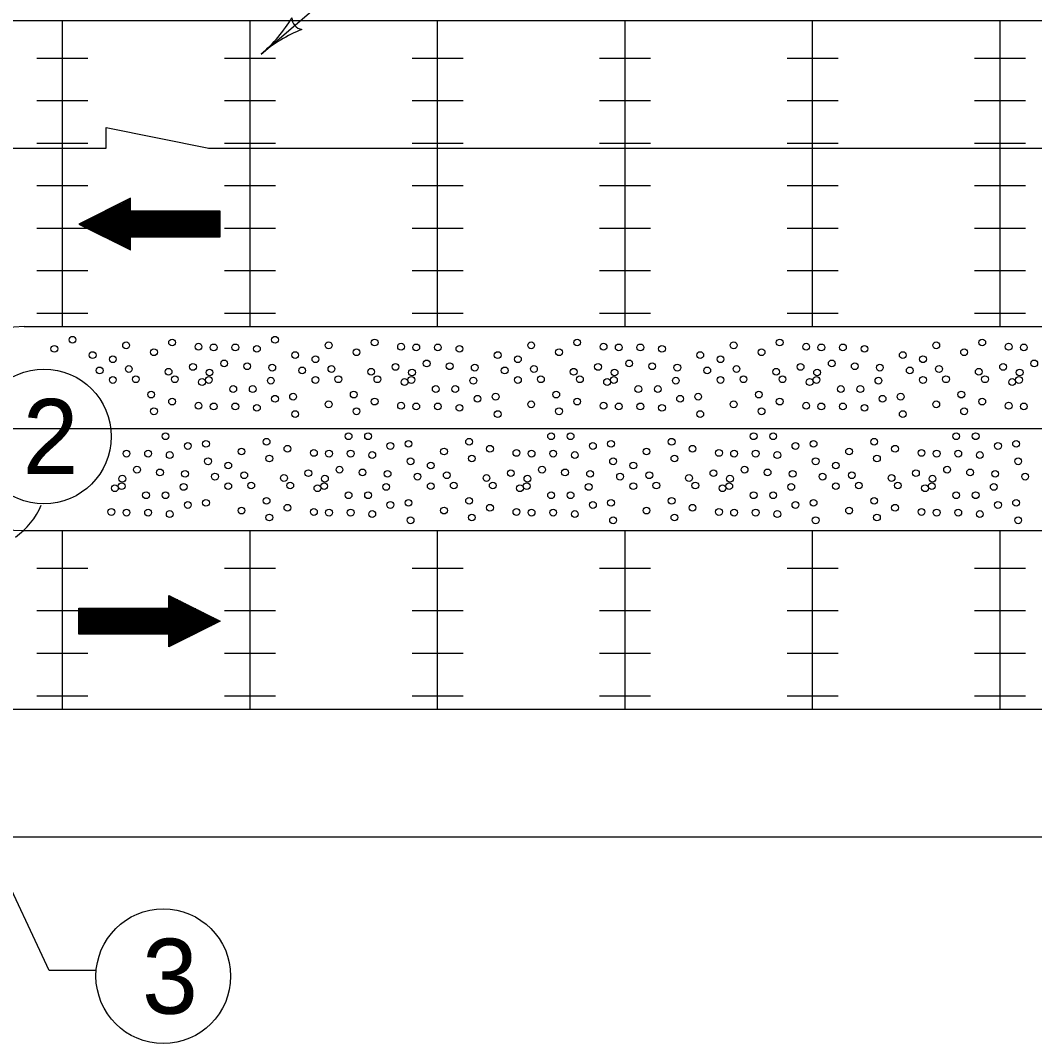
# Model space of a CAD drawing. Extents: x 1007 to 1035.5, y 1000.5 to 1021.5.
# Drawn here: x 1017.507 to 1020.211, y 1005.798 to 1008.526 of the extents above; entities that cross this region are included whole.
import ezdxf

# ---------------------------------------------------------------- set-up
doc = ezdxf.new("R2010")
doc.units = 0
doc.layers.add('Level 1', color=7, linetype='Continuous')
doc.layers.add('Level 2', color=7, linetype='Continuous')

msp = doc.modelspace()

# ---------------------------------------------------------------- linework, layer by layer
at = {"layer": 'Level 1'}
for p, q in [((1018.1488, 1008.4363), (1018.6013, 1008.8235)), ((1017.3467, 1008.5258), (1020.9828, 1008.5258)), ((1017.6189, 1007.7098), (1017.6189, 1008.5258)), ((1017.6189, 1007.7098), (1017.6189, 1008.5258)), ((1018.1189, 1007.7098), (1018.1189, 1008.5258)), ((1018.1189, 1007.7098), (1018.1189, 1008.5258)), ((1018.1189, 1007.7098), (1018.1189, 1008.5258)), ((1018.6189, 1007.7098), (1018.6189, 1008.5258)), ((1018.6189, 1007.7098), (1018.6189, 1008.5258)), ((1018.6189, 1007.7098), (1018.6189, 1008.5258)), ((1018.6189, 1007.7098), (1018.6189, 1008.5258)), ((1019.1189, 1007.7098), (1019.1189, 1008.5258)), ((1019.1189, 1007.7098), (1019.1189, 1008.5258)), ((1019.1189, 1007.7098), (1019.1189, 1008.5258)), ((1019.1189, 1007.7098), (1019.1189, 1008.5258)), ((1019.1189, 1007.7098), (1019.1189, 1008.5258)), ((1019.6189, 1007.7098), (1019.6189, 1008.5258)), ((1019.6189, 1007.7098), (1019.6189, 1008.5258)), ((1019.6189, 1007.7098), (1019.6189, 1008.5258)), ((1019.6189, 1007.7098), (1019.6189, 1008.5258)), ((1019.6189, 1007.7098), (1019.6189, 1008.5258)), ((1019.6189, 1007.7098), (1019.6189, 1008.5258)), ((1020.1189, 1007.7098), (1020.1189, 1008.5258)), ((1020.1189, 1007.7098), (1020.1189, 1008.5258)), ((1020.1189, 1007.7098), (1020.1189, 1008.5258)), ((1020.1189, 1007.7098), (1020.1189, 1008.5258)), ((1020.1189, 1007.7098), (1020.1189, 1008.5258)), ((1020.1189, 1007.7098), (1020.1189, 1008.5258)), ((1020.1189, 1007.7098), (1020.1189, 1008.5258)), ((1017.5509, 1008.4256), (1017.6869, 1008.4256)), ((1018.0509, 1008.4256), (1018.1869, 1008.4256)), ((1018.5509, 1008.4256), (1018.6869, 1008.4256)), ((1019.0509, 1008.4256), (1019.1869, 1008.4256)), ((1019.5509, 1008.4256), (1019.6869, 1008.4256)), ((1020.0509, 1008.4256), (1020.1869, 1008.4256)), ((1017.5509, 1008.3123), (1017.6869, 1008.3123)), ((1018.0509, 1008.3123), (1018.1869, 1008.3123)), ((1018.5509, 1008.3123), (1018.6869, 1008.3123)), ((1019.0509, 1008.3123), (1019.1869, 1008.3123)), ((1019.5509, 1008.3123), (1019.6869, 1008.3123)), ((1020.0509, 1008.3123), (1020.1869, 1008.3123)), ((1017.7351, 1008.1858), (1017.7351, 1008.2401)), ((1017.7351, 1008.2401), (1018.009, 1008.1858)), ((1014.5048, 1008.1858), (1017.7351, 1008.1858)), ((1017.5509, 1008.1989), (1017.6869, 1008.1989)), ((1018.0086, 1008.1858), (1020.1189, 1008.1858)), ((1018.0509, 1008.1989), (1018.1869, 1008.1989)), ((1018.5509, 1008.1989), (1018.6869, 1008.1989)), ((1019.0509, 1008.1989), (1019.1869, 1008.1989)), ((1019.5509, 1008.1989), (1019.6869, 1008.1989)), ((1019.9049, 1008.1858), (1022.3331, 1008.1858)), ((1020.0509, 1008.1989), (1020.1869, 1008.1989)), ((1017.5509, 1008.0856), (1017.6869, 1008.0856)), ((1018.0509, 1008.0856), (1018.1869, 1008.0856)), ((1018.5509, 1008.0856), (1018.6869, 1008.0856)), ((1019.0509, 1008.0856), (1019.1869, 1008.0856)), ((1019.5509, 1008.0856), (1019.6869, 1008.0856)), ((1020.0509, 1008.0856), (1020.1869, 1008.0856)), ((1017.5509, 1007.9723), (1017.6869, 1007.9723)), ((1018.0509, 1007.9723), (1018.1869, 1007.9723)), ((1018.5509, 1007.9723), (1018.6869, 1007.9723)), ((1019.0509, 1007.9723), (1019.1869, 1007.9723)), ((1019.5509, 1007.9723), (1019.6869, 1007.9723)), ((1020.0509, 1007.9723), (1020.1869, 1007.9723)), ((1017.5509, 1007.8589), (1017.6869, 1007.859)), ((1018.0509, 1007.8589), (1018.1869, 1007.859)), ((1018.5509, 1007.8589), (1018.6869, 1007.859)), ((1019.0509, 1007.8589), (1019.1869, 1007.859)), ((1019.5509, 1007.8589), (1019.6869, 1007.859)), ((1020.0509, 1007.8589), (1020.1869, 1007.859)), ((1017.5509, 1007.7456), (1017.6869, 1007.7456)), ((1018.0509, 1007.7456), (1018.1869, 1007.7456)), ((1018.5509, 1007.7456), (1018.6869, 1007.7456)), ((1019.0509, 1007.7456), (1019.1869, 1007.7456)), ((1019.5509, 1007.7456), (1019.6869, 1007.7456)), ((1020.0509, 1007.7456), (1020.1869, 1007.7456)), ((1017.5167, 1007.7098), (1033.4931, 1007.7098)), ((1008.6387, 1007.4378), (1033.6876, 1007.4378)), ((1017.5167, 1007.1658), (1033.4931, 1007.1658)), ((1017.6189, 1006.6901), (1017.6189, 1007.1659)), ((1018.1189, 1006.6901), (1018.1189, 1007.1659)), ((1018.6189, 1006.6901), (1018.6189, 1007.1659)), ((1019.1189, 1006.6901), (1019.1189, 1007.1659)), ((1019.6189, 1006.6901), (1019.6189, 1007.1659)), ((1020.1189, 1006.6901), (1020.1189, 1007.1659)), ((1017.5509, 1007.0658), (1017.6869, 1007.0658)), ((1018.0509, 1007.0658), (1018.1869, 1007.0658)), ((1018.5509, 1007.0658), (1018.6869, 1007.0658)), ((1019.0509, 1007.0658), (1019.1869, 1007.0658)), ((1019.5509, 1007.0658), (1019.6869, 1007.0658)), ((1020.0509, 1007.0658), (1020.1869, 1007.0658)), ((1017.5509, 1006.9525), (1017.6869, 1006.9525)), ((1018.0509, 1006.9525), (1018.1869, 1006.9525)), ((1018.5509, 1006.9525), (1018.6869, 1006.9525)), ((1019.0509, 1006.9525), (1019.1869, 1006.9525)), ((1019.5509, 1006.9525), (1019.6869, 1006.9525)), ((1020.0509, 1006.9525), (1020.1869, 1006.9525)), ((1017.5838, 1005.993), (1017.1869, 1006.8393)), ((1017.5509, 1006.8392), (1017.6869, 1006.8393)), ((1018.0509, 1006.8392), (1018.1869, 1006.8393)), ((1018.5509, 1006.8392), (1018.6869, 1006.8393)), ((1019.0509, 1006.8392), (1019.1869, 1006.8393)), ((1019.5509, 1006.8392), (1019.6869, 1006.8393)), ((1020.0509, 1006.8392), (1020.1869, 1006.8393)), ((1017.5509, 1006.7258), (1017.6869, 1006.7258)), ((1018.0509, 1006.7258), (1018.1869, 1006.7258)), ((1018.5509, 1006.7258), (1018.6869, 1006.7258)), ((1019.0509, 1006.7258), (1019.1869, 1006.7258)), ((1019.5509, 1006.7258), (1019.6869, 1006.7258)), ((1020.0509, 1006.7258), (1020.1869, 1006.7258)), ((1009.0069, 1006.6898), (1033.4931, 1006.6898)), ((1009.0069, 1006.3498), (1033.4931, 1006.3498)), ((1017.7088, 1005.993), (1017.5838, 1005.993))]:
    msp.add_line(p, q, dxfattribs=at)
for points in [[(1017.6627, 1007.9829), (1017.7998, 1007.9147), (1017.7998, 1007.9489), (1018.0397, 1007.9489), (1018.0397, 1008.0175), (1017.7998, 1008.0175), (1017.7998, 1008.0518)], [(1018.0397, 1006.9241), (1017.9025, 1006.8558), (1017.9025, 1006.8901), (1017.6627, 1006.8901), (1017.6627, 1006.9587), (1017.9025, 1006.9587), (1017.9025, 1006.9928)]]:
    msp.add_lwpolyline(points, close=True, dxfattribs=at)
for points in [[(1017.7828, 1008.0432), (1017.7998, 1008.0432)], [(1017.7897, 1008.0467), (1017.7998, 1008.0467)], [(1017.7964, 1008.0502), (1017.7998, 1008.0502)], [(1017.7281, 1008.0158), (1018.0397, 1008.0158)], [(1017.7349, 1008.0192), (1017.7998, 1008.0192)], [(1017.7418, 1008.0227), (1017.7998, 1008.0227)], [(1017.7418, 1008.0227), (1017.7998, 1008.0227)], [(1017.7485, 1008.0262), (1017.7998, 1008.0262)], [(1017.7555, 1008.0296), (1017.7998, 1008.0296)], [(1017.7623, 1008.033), (1017.7998, 1008.033)], [(1017.7691, 1008.0364), (1017.7998, 1008.0364)], [(1017.7759, 1008.0398), (1017.7998, 1008.0398)], [(1017.6734, 1007.9884), (1018.0397, 1007.9884)], [(1017.6804, 1007.9919), (1018.0397, 1007.9919)], [(1017.6871, 1007.9953), (1018.0397, 1007.9953)], [(1017.694, 1007.9988), (1018.0397, 1007.9988)], [(1017.7008, 1008.0022), (1018.0397, 1008.0022)], [(1017.7077, 1008.0055), (1018.0397, 1008.0055)], [(1017.7145, 1008.0089), (1018.0397, 1008.0089)], [(1017.7213, 1008.0124), (1018.0397, 1008.0124)], [(1017.6656, 1007.9815), (1018.0397, 1007.9815)], [(1017.6667, 1007.985), (1018.0397, 1007.985)], [(1017.6724, 1007.9782), (1018.0397, 1007.9782)], [(1017.6724, 1007.9782), (1018.0397, 1007.9782)], [(1017.6793, 1007.9747), (1018.0397, 1007.9747)], [(1017.6862, 1007.9713), (1018.0397, 1007.9713)], [(1017.693, 1007.9678), (1018.0397, 1007.9678)], [(1017.6998, 1007.9644), (1018.0397, 1007.9644)], [(1017.7068, 1007.9609), (1018.0397, 1007.9609)], [(1017.7137, 1007.9575), (1018.0397, 1007.9575)], [(1017.7205, 1007.9541), (1018.0397, 1007.9541)], [(1017.7274, 1007.9508), (1018.0397, 1007.9508)], [(1017.7308, 1007.9489), (1018.0397, 1007.9489)], [(1017.7378, 1007.9455), (1017.7998, 1007.9455)], [(1017.7446, 1007.9421), (1017.7998, 1007.9421)], [(1017.7515, 1007.9387), (1017.7998, 1007.9387)], [(1017.7583, 1007.9352), (1017.7998, 1007.9352)], [(1017.7653, 1007.9318), (1017.7998, 1007.9318)], [(1017.7722, 1007.9284), (1017.7998, 1007.9284)], [(1017.7789, 1007.925), (1017.7998, 1007.925)], [(1017.7859, 1007.9215), (1017.7998, 1007.9215)], [(1017.7928, 1007.9182), (1017.7998, 1007.9182)], [(1017.7996, 1007.9147), (1017.7998, 1007.9147)], [(1017.8653, 1007.4378), (1019.6387, 1007.4378)], [(1019.7637, 1007.4378), (1020.0137, 1007.4378)], [(1020.1387, 1007.4378), (1024.1387, 1007.4378)], [(1017.9059, 1006.9912), (1017.9025, 1006.9912)], [(1017.9126, 1006.9878), (1017.9025, 1006.9878)], [(1017.9195, 1006.9843), (1017.9025, 1006.9843)], [(1017.9263, 1006.9809), (1017.9025, 1006.9809)], [(1017.9742, 1006.9569), (1017.6627, 1006.9569)], [(1017.981, 1006.9535), (1017.6627, 1006.9535)], [(1017.9332, 1006.9775), (1017.9025, 1006.9775)], [(1017.94, 1006.9741), (1017.9025, 1006.9741)], [(1017.9468, 1006.9706), (1017.9025, 1006.9706)], [(1017.9537, 1006.9672), (1017.9025, 1006.9672)], [(1017.9604, 1006.9638), (1017.9025, 1006.9638)], [(1017.9604, 1006.9638), (1017.9025, 1006.9638)], [(1017.9674, 1006.9604), (1017.9025, 1006.9604)], [(1017.9878, 1006.9501), (1017.6627, 1006.9501)], [(1017.9947, 1006.9467), (1017.6627, 1006.9467)], [(1018.0014, 1006.9432), (1017.6627, 1006.9432)], [(1018.0083, 1006.9399), (1017.6627, 1006.9399)], [(1018.0152, 1006.9364), (1017.6627, 1006.9364)], [(1018.0219, 1006.9329), (1017.6627, 1006.9329)], [(1018.0288, 1006.9294), (1017.6627, 1006.9294)], [(1018.0356, 1006.9261), (1017.6627, 1006.9261)], [(1018.0368, 1006.9226), (1017.6627, 1006.9226)], [(1018.0298, 1006.9193), (1017.6627, 1006.9193)], [(1018.0298, 1006.9193), (1017.6627, 1006.9193)], [(1018.023, 1006.9158), (1017.6627, 1006.9158)], [(1018.0161, 1006.9124), (1017.6627, 1006.9124)], [(1018.0093, 1006.9089), (1017.6627, 1006.9089)], [(1018.0024, 1006.9054), (1017.6627, 1006.9054)], [(1017.9956, 1006.902), (1017.6627, 1006.902)], [(1017.9887, 1006.8987), (1017.6627, 1006.8987)], [(1017.9818, 1006.8952), (1017.6627, 1006.8952)], [(1017.9749, 1006.8918), (1017.6627, 1006.8918)], [(1017.9714, 1006.8901), (1017.6627, 1006.8901)], [(1017.9646, 1006.8866), (1017.9025, 1006.8866)], [(1017.9577, 1006.8831), (1017.9025, 1006.8831)], [(1017.9508, 1006.8797), (1017.9025, 1006.8797)], [(1017.9439, 1006.8763), (1017.9025, 1006.8763)], [(1017.9371, 1006.8729), (1017.9025, 1006.8729)], [(1017.9302, 1006.8694), (1017.9025, 1006.8694)], [(1017.9233, 1006.8661), (1017.9025, 1006.8661)], [(1017.9164, 1006.8627), (1017.9025, 1006.8627)], [(1017.9095, 1006.8592), (1017.9025, 1006.8592)], [(1017.9027, 1006.8558), (1017.9025, 1006.8558)]]:
    msp.add_lwpolyline(points, dxfattribs=at)
for centre in [(1017.5695, 1007.4168), (1017.8877, 1005.978)]:
    msp.add_circle(centre, 0.1795, dxfattribs=at)
for centre, radius, start, end in [((1017.5167, 1007.4378), 0.272, 90, 270), ((1017.3823, 1007.3091), 0.1952, 304.6785, 337.2943)]:
    msp.add_arc(centre, radius, start, end, dxfattribs=at)
at = {"layer": 'Level 2'}
for centre in [(1017.5972, 1007.6505), (1017.6455, 1007.6747), (1017.7885, 1007.6598), (1017.9111, 1007.6673), (1017.9816, 1007.6561), (1018.0221, 1007.6543), (1018.0796, 1007.6543), (1018.1372, 1007.6505), (1018.1855, 1007.6747), (1018.3285, 1007.6598), (1018.4511, 1007.6673), (1018.5216, 1007.6561), (1018.5621, 1007.6543), (1018.6196, 1007.6543), (1018.6772, 1007.6505), (1018.8685, 1007.6598), (1018.9911, 1007.6673), (1019.0616, 1007.6561), (1019.1021, 1007.6543), (1019.1596, 1007.6543), (1019.2172, 1007.6505), (1019.4085, 1007.6598), (1019.5311, 1007.6673), (1019.6016, 1007.6561), (1019.6421, 1007.6543), (1019.6996, 1007.6543), (1019.7572, 1007.6505), (1019.9485, 1007.6598), (1020.0711, 1007.6673), (1020.1416, 1007.6561), (1020.1821, 1007.6543), (1017.6993, 1007.6338), (1017.8628, 1007.6413), (1018.2393, 1007.6338), (1018.4028, 1007.6413), (1018.7793, 1007.6338), (1018.9428, 1007.6413), (1019.3193, 1007.6338), (1019.4828, 1007.6413), (1019.8593, 1007.6338), (1020.0228, 1007.6413), (1017.7532, 1007.6227), (1017.7959, 1007.5967), (1017.9668, 1007.6023), (1018.0499, 1007.6115), (1018.1112, 1007.6041), (1018.1781, 1007.6003), (1018.2932, 1007.6227), (1018.3359, 1007.5967), (1018.5068, 1007.6023), (1018.5899, 1007.6115), (1018.6512, 1007.6041), (1018.7181, 1007.6003), (1018.8332, 1007.6227), (1018.8759, 1007.5967), (1019.0468, 1007.6023), (1019.1299, 1007.6115), (1019.1912, 1007.6041), (1019.2581, 1007.6003), (1019.3732, 1007.6227), (1019.4159, 1007.5967), (1019.5868, 1007.6023), (1019.6699, 1007.6115), (1019.7312, 1007.6041), (1019.7981, 1007.6003), (1019.9132, 1007.6227), (1019.9559, 1007.5967), (1020.1268, 1007.6023), (1020.2099, 1007.6115), (1017.7179, 1007.5929), (1017.8145, 1007.5693), (1017.9018, 1007.5893), (1017.9185, 1007.5693), (1018.0109, 1007.5873), (1018.2579, 1007.5929), (1018.3545, 1007.5693), (1018.4418, 1007.5893), (1018.4585, 1007.5693), (1018.5509, 1007.5873), (1018.7979, 1007.5929), (1018.8945, 1007.5693), (1018.9818, 1007.5893), (1018.9985, 1007.5693), (1019.0909, 1007.5873), (1019.3379, 1007.5929), (1019.4345, 1007.5693), (1019.5218, 1007.5893), (1019.5385, 1007.5693), (1019.6309, 1007.5873), (1019.8779, 1007.5929), (1019.9745, 1007.5693), (1020.0618, 1007.5893), (1020.0785, 1007.5693), (1020.1709, 1007.5873), (1017.7532, 1007.5675), (1017.991, 1007.5619), (1018.0091, 1007.5675), (1018.0741, 1007.5433), (1018.1261, 1007.5433), (1018.1743, 1007.5656), (1018.2932, 1007.5675), (1018.531, 1007.5619), (1018.5491, 1007.5675), (1018.6141, 1007.5433), (1018.6661, 1007.5433), (1018.7143, 1007.5656), (1018.8332, 1007.5675), (1019.071, 1007.5619), (1019.0891, 1007.5675), (1019.1541, 1007.5433), (1019.2061, 1007.5433), (1019.2543, 1007.5656), (1019.3732, 1007.5675), (1019.611, 1007.5619), (1019.6291, 1007.5675), (1019.6941, 1007.5433), (1019.7461, 1007.5433), (1019.7943, 1007.5656), (1019.9132, 1007.5675), (1020.151, 1007.5619), (1020.1691, 1007.5675), (1017.8554, 1007.5285), (1018.1855, 1007.5173), (1018.2338, 1007.5229), (1018.3954, 1007.5285), (1018.7255, 1007.5173), (1018.7738, 1007.5229), (1018.9354, 1007.5285), (1019.2655, 1007.5173), (1019.3138, 1007.5229), (1019.4754, 1007.5285), (1019.8055, 1007.5173), (1019.8538, 1007.5229), (1020.0154, 1007.5285), (1017.9111, 1007.5099), (1017.9816, 1007.4988), (1018.0221, 1007.4969), (1018.0796, 1007.4969), (1018.1372, 1007.4932), (1018.3285, 1007.5025), (1018.4511, 1007.5099), (1018.5216, 1007.4988), (1018.5621, 1007.4969), (1018.6196, 1007.4969), (1018.6772, 1007.4932), (1018.8685, 1007.5025), (1018.9911, 1007.5099), (1019.0616, 1007.4988), (1019.1021, 1007.4969), (1019.1596, 1007.4969), (1019.2172, 1007.4932), (1019.4085, 1007.5025), (1019.5311, 1007.5099), (1019.6016, 1007.4988), (1019.6421, 1007.4969), (1019.6996, 1007.4969), (1019.7572, 1007.4932), (1019.9485, 1007.5025), (1020.0711, 1007.5099), (1020.1416, 1007.4988), (1020.1821, 1007.4969), (1017.8628, 1007.4839), (1018.2393, 1007.4764), (1018.4028, 1007.4839), (1018.7793, 1007.4764), (1018.9428, 1007.4839), (1019.3193, 1007.4764), (1019.4828, 1007.4839), (1019.8593, 1007.4764), (1020.0228, 1007.4839), (1017.8936, 1007.4175), (1018.3816, 1007.4175), (1018.4336, 1007.4175), (1018.9216, 1007.4175), (1018.9736, 1007.4175), (1019.4616, 1007.4175), (1019.5136, 1007.4175), (1020.0016, 1007.4175), (1020.0536, 1007.4175), (1017.9531, 1007.3915), (1018.0014, 1007.3971), (1018.163, 1007.4027), (1018.2186, 1007.3841), (1018.4931, 1007.3915), (1018.5414, 1007.3971), (1018.703, 1007.4027), (1018.7586, 1007.3841), (1019.0331, 1007.3915), (1019.0814, 1007.3971), (1019.243, 1007.4027), (1019.2986, 1007.3841), (1019.5731, 1007.3915), (1019.6214, 1007.3971), (1019.783, 1007.4027), (1019.8386, 1007.3841), (1020.1131, 1007.3915), (1020.1614, 1007.3971), (1017.7896, 1007.3711), (1017.8472, 1007.3711), (1017.9048, 1007.3673), (1018.0069, 1007.3506), (1018.0961, 1007.3767), (1018.1704, 1007.3581), (1018.2892, 1007.3729), (1018.3296, 1007.3711), (1018.3872, 1007.3711), (1018.4448, 1007.3673), (1018.5469, 1007.3506), (1018.6361, 1007.3767), (1018.7104, 1007.3581), (1018.8292, 1007.3729), (1018.8696, 1007.3711), (1018.9272, 1007.3711), (1018.9848, 1007.3673), (1019.0869, 1007.3506), (1019.1761, 1007.3767), (1019.2504, 1007.3581), (1019.3692, 1007.3729), (1019.4096, 1007.3711), (1019.4672, 1007.3711), (1019.5248, 1007.3673), (1019.6269, 1007.3506), (1019.7161, 1007.3767), (1019.7904, 1007.3581), (1019.9092, 1007.3729), (1019.9496, 1007.3711), (1020.0072, 1007.3711), (1020.0648, 1007.3673), (1020.1669, 1007.3506), (1017.8175, 1007.3283), (1018.0608, 1007.3395), (1018.3575, 1007.3283), (1018.6008, 1007.3395), (1018.8975, 1007.3283), (1019.1408, 1007.3395), (1019.4375, 1007.3283), (1019.6808, 1007.3395), (1019.9775, 1007.3283), (1017.7785, 1007.3042), (1017.8788, 1007.3209), (1017.9456, 1007.3172), (1018.0255, 1007.3098), (1018.1035, 1007.3135), (1018.2094, 1007.3061), (1018.2744, 1007.3191), (1018.3185, 1007.3042), (1018.4188, 1007.3209), (1018.4856, 1007.3172), (1018.5655, 1007.3098), (1018.6435, 1007.3135), (1018.7494, 1007.3061), (1018.8144, 1007.3191), (1018.8585, 1007.3042), (1018.9588, 1007.3209), (1019.0256, 1007.3172), (1019.1055, 1007.3098), (1019.1835, 1007.3135), (1019.2894, 1007.3061), (1019.3544, 1007.3191), (1019.3985, 1007.3042), (1019.4988, 1007.3209), (1019.5656, 1007.3172), (1019.6455, 1007.3098), (1019.7235, 1007.3135), (1019.8294, 1007.3061), (1019.8944, 1007.3191), (1019.9385, 1007.3042), (1020.0388, 1007.3209), (1020.1056, 1007.3172), (1020.1855, 1007.3098), (1017.7586, 1007.2788), (1017.7766, 1007.2843), (1017.9419, 1007.2824), (1018.0608, 1007.2843), (1018.1221, 1007.2862), (1018.2261, 1007.2862), (1018.2986, 1007.2788), (1018.3166, 1007.2843), (1018.4819, 1007.2824), (1018.6008, 1007.2843), (1018.6621, 1007.2862), (1018.7661, 1007.2862), (1018.8386, 1007.2788), (1018.8566, 1007.2843), (1019.0219, 1007.2824), (1019.1408, 1007.2843), (1019.2021, 1007.2862), (1019.3061, 1007.2862), (1019.3786, 1007.2788), (1019.3966, 1007.2843), (1019.5619, 1007.2824), (1019.6808, 1007.2843), (1019.7421, 1007.2862), (1019.8461, 1007.2862), (1019.9186, 1007.2788), (1019.9366, 1007.2843), (1020.1019, 1007.2824), (1017.8416, 1007.2602), (1017.8936, 1007.2602), (1018.163, 1007.2453), (1018.3816, 1007.2602), (1018.4336, 1007.2602), (1018.703, 1007.2453), (1018.9216, 1007.2602), (1018.9736, 1007.2602), (1019.243, 1007.2453), (1019.4616, 1007.2602), (1019.5136, 1007.2602), (1019.783, 1007.2453), (1020.0016, 1007.2602), (1020.0536, 1007.2602), (1017.7492, 1007.2156), (1017.9531, 1007.2342), (1018.0014, 1007.2398), (1018.0961, 1007.2193), (1018.2186, 1007.2268), (1018.2892, 1007.2156), (1018.4931, 1007.2342), (1018.5414, 1007.2398), (1018.6361, 1007.2193), (1018.7586, 1007.2268), (1018.8292, 1007.2156), (1019.0331, 1007.2342), (1019.0814, 1007.2398), (1019.1761, 1007.2193), (1019.2986, 1007.2268), (1019.3692, 1007.2156), (1019.5731, 1007.2342), (1019.6214, 1007.2398), (1019.7161, 1007.2193), (1019.8386, 1007.2268), (1019.9092, 1007.2156), (1020.1131, 1007.2342), (1020.1614, 1007.2398), (1017.7896, 1007.2138), (1017.8472, 1007.2138), (1017.9048, 1007.21), (1018.1704, 1007.2008), (1018.3296, 1007.2138), (1018.3872, 1007.2138), (1018.4448, 1007.21), (1018.5469, 1007.1933), (1018.7104, 1007.2008), (1018.8696, 1007.2138), (1018.9272, 1007.2138), (1018.9848, 1007.21), (1019.0869, 1007.1933), (1019.2504, 1007.2008), (1019.4096, 1007.2138), (1019.4672, 1007.2138), (1019.5248, 1007.21), (1019.6269, 1007.1933), (1019.7904, 1007.2008), (1019.9496, 1007.2138), (1020.0072, 1007.2138), (1020.0648, 1007.21), (1020.1669, 1007.1933)]:
    msp.add_circle(centre, 0.00903, dxfattribs=at)
for centre, radius, start, end in [((1017.8947, 1008.7334), 0.3909, 310.5509, 329.2196), ((1018.2618, 1008.5329), 0.0313, 179.3255, 261.4421), ((1018.403, 1008.1393), 0.3909, 111.898, 130.5447), ((1017.8947, 1008.7334), 0.3909, 310.5386, 310.5509)]:
    msp.add_arc(centre, radius, start, end, dxfattribs=at)

# ---------------------------------------------------------------- texts
at = {"layer": 'Level 1'}
for s, p in [('2', (1017.5128, 1007.3168)), ('3', (1017.831, 1005.8779))]:
    msp.add_text(s, height=0.2, dxfattribs=at).set_placement(p)

doc.saveas('drawing.dxf')
